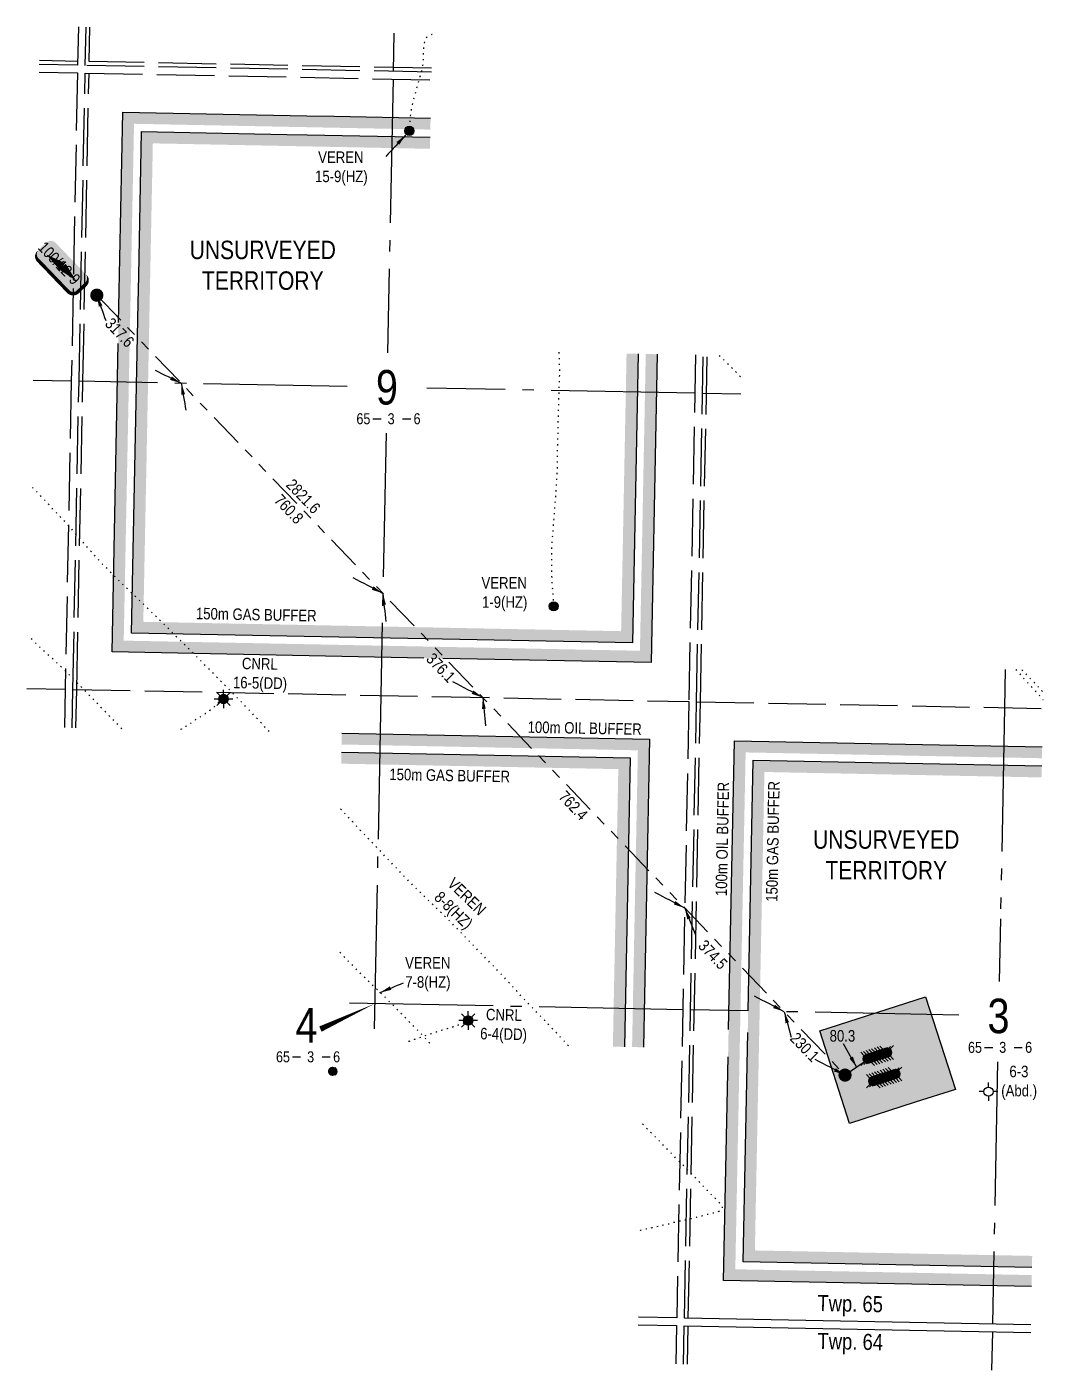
# Model space of a CAD drawing. Extents: x 408473 to 428843, y 6046006 to 6059852.
# Drawn here: x 419373 to 420258, y 6048400 to 6049569 of the extents above; entities that cross this region are included whole.
import ezdxf
from ezdxf.enums import TextEntityAlignment as Align

# ---------------------------------------------------------------- set-up
doc = ezdxf.new("R2010")
doc.units = 0
doc.header["$LTSCALE"] = 5
doc.header["$PDSIZE"] = 0.5
for name, pattern in [('foc-DOT', [1, 0.2, -0.8]), ('foc-DRILLPATH', [14.75, 6, -1.75, 1.75, -1.75, 1.75, -1.75]), ('foc-QUARTERLINE', [33, 25, -3, 2, -3]), ('foc-UNSURVEYED', [12.5, 10, -2.5])]:
    doc.linetypes.add(name, pattern=pattern)
for name, color, linetype in [('10', 1, 'Continuous'), ('9', 3, 'Continuous'), ('ABADATA-DRILL', 8, 'foc-DOT'), ('ABADATA-DRILL-T', 8, 'Continuous'), ('AS-TARGET-GAS', 182, 'Continuous'), ('AS-TARGET-GAS-H', 181, 'Continuous'), ('AS-TARGET-OIL', 146, 'Continuous'), ('AS-TARGET-OIL-H', 131, 'Continuous'), ('D-TXT', 6, 'Continuous'), ('L-BD', 7, 'Continuous'), ('L-MON', 1, 'Continuous'), ('L-SECLBL', 7, 'Continuous'), ('L-SECQ', 8, 'foc-QUARTERLINE'), ('L-SECU', 7, 'Continuous'), ('L-UNS-T', 3, 'Continuous'), ('L-USEC', 7, 'foc-UNSURVEYED'), ('P-BUFFER-PURPLE-T', 187, 'Continuous'), ('P-PDRILLPATH', 12, 'foc-DRILLPATH'), ('P-PROPOSED', 10, 'Continuous'), ('P-PROPOSED-H', 21, 'Continuous')]:
    doc.layers.add(name, color=color, linetype=linetype)
doc.styles.add('80', font='ARIALN.TTF', dxfattribs={"height": 10})
doc.styles.add('80CG', font='ARIALN.TTF', dxfattribs={"height": 10})
doc.styles.add('80L', font='ARIALN.TTF', dxfattribs={"height": 10})
doc.styles.add('SIMPLEX', font='ARIALN.TTF')
doc.dimstyles.new('Compass 5 000', dxfattribs={"dimscale": 5, "dimtxt": 9, "dimasz": 2, "dimexe": 0.2, "dimexo": 0.0625, "dimgap": 0.5, "dimtad": 0, "dimtih": 1, "dimtoh": 1, "dimzin": 0, "dimdsep": 46, "dimtxsty": '80CG', "dimcen": 0.1, "dimse1": 1, "dimse2": 1, "dimclrd": 256, "dimclrt": 256, "dimaunit": 1, "dimadec": 4, "dimazin": 0, "dimtfac": 0.06, "dimtofl": 0, "dimtmove": 0, "dimatfit": 1, "dimfxl": 0.2, "dimtolj": 1, "dimtzin": 0, "dimlwd": -1, "dimarcsym": 0})

# ---------------------------------------------------------------- blocks, each defined once
blk = doc.blocks.new('L-SECLBL')
at = {"layer": '9', "color": 7}
for p, q in [((-5.082139060913505, -27.83004804289613), (-12.28857354467345, -27.83004804289613)), ((20.70431141927111, -27.83004804289613), (13.49787693551116, -27.83004804289613))]:
    blk.add_line(p, q, dxfattribs=at)
at = {"layer": '10', "color": 2, "style": 'SIMPLEX'}
blk.add_attdef('SEC', text='', height=30, dxfattribs=at).set_placement((0, 0), align=Align.MIDDLE)
at = {"layer": '10', "color": 5, "style": '80L'}
blk.add_attdef('TWP', text='', height=9.5, dxfattribs=at).set_placement((-14.43410290347765, -27.36845155570791), align=Align.MIDDLE_RIGHT)
blk.add_attdef('RGE', text='', height=9.5, dxfattribs=at).set_placement((3.622123863462547, -27.36845155570791), align=Align.MIDDLE_CENTER)
blk.add_attdef('MER', text='', height=9.5, dxfattribs=at).set_placement((23.16775162027989, -27.36845155570791), align=Align.MIDDLE_LEFT)
blk = doc.blocks.new('GAS')
h = blk.add_hatch(color=255)
h.dxf.hatch_style = 1
edge = h.paths.add_edge_path()
edge.add_arc((0, 0), 0.9, 0, 360)
for p, q in [((-0.8077887898725749, 0), (-1.615577579628734, 0)), ((-0.5711929310346023, 0.5711929297831376), (-1.142385862069204, 1.142385861385264)), ((0, 0.8077887887338874), (0, 1.615577579286764)), ((0.5711929310309642, 0.5711929297831376), (1.142385862065566, 1.142385861385264)), ((1.615577579625096, 0), (0.8077887898689368, 0)), ((-0.5711929310346023, -0.5711929316021271), (-1.142385862069204, -1.142385863204253)), ((0, -0.8077887905528768), (0, -1.615577581105753)), ((1.142385862065566, -1.142385863204253), (0.5711929310309642, -0.5711929316021271))]:
    blk.add_line(p, q)
blk.add_circle((0, 0), 0.8000000000000003)
blk = doc.blocks.new('GABD')
for p, q in [((-0.8077887898243716, 0), (-1.615577579648743, 0)), ((0, 0.8077887898252811), (0, 1.615577579648743)), ((1.615577579648743, 0), (0.8077887898243716, 0)), ((0, -0.8077887898252811), (0, -1.615577579648743))]:
    blk.add_line(p, q)
blk.add_circle((0, 0), 0.8)
blk = doc.blocks.new('plbh')
at = {"layer": 'L-MON'}
h = blk.add_hatch(color=255, dxfattribs=at)
h.dxf.hatch_style = 1
edge = h.paths.add_edge_path()
edge.add_arc((0, 0), 1.16, 0, 360)
h = blk.add_hatch(color=256, dxfattribs=at)
h.dxf.hatch_style = 1
h.paths.add_polyline_path([(0.96, 0, 1), (-0.96, 0, 1)])
h.paths.add_polyline_path([(0.9100000000000001, 0, 1), (-0.9099999999999999, 0, 1)], flags=16)
h.paths.add_polyline_path([(0.4500000000000001, 0, -1), (-0.4500000000000001, 0, -1)], flags=0)
h = blk.add_hatch(color=256, dxfattribs=at)
h.dxf.hatch_style = 1
h.paths.add_polyline_path([(0.4500000000000001, 0, 1), (-0.4500000000000002, 0, 1)])
h.paths.add_polyline_path([(0.4000000000000002, 0, 1), (-0.4000000000000001, 0, 1)], flags=16)
at = {"layer": 'L-MON', "color": 240}
for radius in [0.96, 0.91, 0.4500000000000001, 0.4000000000000002]:
    blk.add_circle((0, 0), radius, dxfattribs=at)
blk = doc.blocks.new('*U124')
h = blk.add_hatch(color=255)
edge = h.paths.add_edge_path()
edge.add_line((-18.99999999999998, -11.5), (18.99999999999998, -11.5))
edge.add_arc((18.99999999999998, -5.499999999999993), 6.000000000000007, 269.9999999999999, 359.9999999999999)
edge.add_line((24.99999999999999, -5.5), (24.99999999999999, 4))
edge.add_arc((18.99999999999998, 3.999999999999993), 6.000000000000007, 6.361109362927026e-14, 90.00000000000007)
edge.add_line((18.99999999999998, 10), (-18.99999999999998, 10))
edge.add_arc((-18.99999999999998, 3.999999999999993), 6.000000000000007, 89.99999999999993, 179.9999999999999)
edge.add_line((-24.99999999999999, 4), (-24.99999999999999, -5.5))
edge.add_arc((-18.99999999999998, -5.499999999999993), 6.000000000000007, 180, 270.0000000000001)
at = {"color": 1, "flags": 128}
blk.add_lwpolyline([(-18.99999999999998, -11.5, 3, 3, 0), (18.99999999999998, -11.5, 3, 3, 0.4142135623730951), (24.99999999999999, -5.5, 3, 3, 0), (24.99999999999999, 4, 3, 0, 0.4142135623730951), (18.99999999999998, 10, 0, 0, 0), (-18.99999999999998, 10, 0, 0, 0.4142135623730951), (-24.99999999999999, 4, 0, 0, 0), (-24.99999999999999, -5.5, 0, 3, 0.4142135623730951)], format="xyseb", close=True, dxfattribs=at)
for points in [[(-17.62788083469428, -2.901605070936681, 0, 7.499999999999999, 0), (-3.4e-15, 0, 0, 0, 0)], [(17.05175689859247, -3.679956988138522e-10, 0, 7.499999999999999, 0), (-3.4e-15, -3.944304526105059e-31, 0, 0, 0)]]:
    blk.add_lwpolyline(points, format="xyseb", dxfattribs=at)
at = {"color": 1, "style": '80'}
blk.add_attdef('ENTER_TEXT_001', (-26.84515688949523, -4.918144611186903), '', height=10, dxfattribs=at)
blk = doc.blocks.new('WC')
at = {"layer": 'L-MON'}
h = blk.add_hatch(color=255, dxfattribs=at)
h.dxf.hatch_style = 1
edge = h.paths.add_edge_path()
edge.add_arc((1e-16, -3.47e-14), 0.9, 0, 360)
at = {"layer": 'L-MON', "color": 240, "flags": 128}
for points in [[(-0.6221317521915455, 0.5029434191984639), (-1.231742929986921, 1.120400313844549)], [(0.5200624085104745, 0.6078939802747209), (1.126191209577769, 1.206321004927269)], [(-1.178786742863962, -1.184577638598091), (-0.5588098224687501, -0.5724784557627332)], [(1.15915571353878, -1.184577638598091), (0.5567817565693919, -0.5744511080601575)]]:
    blk.add_lwpolyline(points, dxfattribs=at)
at = {"layer": 'L-MON', "color": 240}
for radius in [0.8, 0.3730220647719884]:
    blk.add_circle((1e-16, -3.47e-14), radius, dxfattribs=at)

msp = doc.modelspace()

# ---------------------------------------------------------------- hatches: boundary and pattern name
at = {"layer": 'ABADATA-DRILL-T'}
h = msp.add_hatch(color=256, dxfattribs=at)
h.dxf.hatch_style = 1
edge = h.paths.add_edge_path()
edge.add_arc((419706.2022528646, 6049478.256030671), 3.999999999999983, 0, 360)
h = msp.add_hatch(color=256, dxfattribs=at)
h.dxf.hatch_style = 1
edge = h.paths.add_edge_path()
edge.add_arc((419831.8299281721, 6049064.773145069), 3.999999999999983, 0, 360)
h = msp.add_hatch(color=256, dxfattribs=at)
h.dxf.hatch_style = 1
edge = h.paths.add_edge_path()
edge.add_arc((419639.3716954828, 6048660.312743551), 3.999999999999983, 0, 360)
at = {"layer": 'AS-TARGET-GAS-H'}
h = msp.add_hatch(color=256, dxfattribs=at)
h.dxf.hatch_style = 1
h.paths.add_polyline_path([(419905.2110218346, 6049284.326110238), (419895.2129437038, 6049284.522155383), (419890.4795588457, 6049043.12610934), (419474.7519967921, 6049051.277798248), (419483.0609931986, 6049467.413151606), (419724.1770805533, 6049462.685303233), (419724.3749189725, 6049472.683346199), (419617.2106209144, 6049474.784643372), (419599.7463532979, 6049475.127085927), (419473.2625451512, 6049477.607203589), (419470.7557862055, 6049352.062436354), (419470.280960803, 6049328.281990819), (419464.5542872666, 6049041.475835228), (419900.2815908907, 6049032.931986439)])
h = msp.add_hatch(color=256, dxfattribs=at)
h.dxf.hatch_style = 1
h.paths.add_polyline_path([(419883.2975124988, 6048681.754982881), (419893.2955906169, 6048681.558937118), (419898.2250224024, 6048932.953103816), (419647.112645363, 6048937.876961269), (419646.914806944, 6048927.878918299), (419888.0308981598, 6048923.15106985)])
h = msp.add_hatch(color=256, dxfattribs=at)
h.dxf.hatch_style = 1
h.paths.add_polyline_path([(420256.2121997683, 6048915.93159782), (420256.406453534, 6048925.929711074), (420005.3722642874, 6048930.852035396), (419996.6640064018, 6048494.720667052), (420247.9327688375, 6048489.79372697), (420248.1270226029, 6048499.791840225), (420006.8617159283, 6048504.52263006), (420015.1707123356, 6048920.65798343)])
at = {"layer": 'AS-TARGET-OIL-H'}
h = msp.add_hatch(color=256, dxfattribs=at)
h.dxf.hatch_style = 1
h.paths.add_polyline_path([(419921.907812312, 6049283.998714843), (419911.909734182, 6049284.194759986), (419906.8489523608, 6049026.101924088), (419457.7218218828, 6049034.908519998), (419466.6975849606, 6049484.437218409), (419724.5074707133, 6049479.382034976), (419724.7053091325, 6049489.380077947), (419640.8596131461, 6049491.024139701), (419616.9012963066, 6049491.493918763), (419456.8991369124, 6049494.631270387), (419453.5196662461, 6049325.378914122), (419453.2532586275, 6049312.036553266), (419447.5241123563, 6049025.106556978), (419916.6509844057, 6049015.907801186)])
h = msp.add_hatch(color=256, dxfattribs=at)
h.dxf.hatch_style = 1
h.paths.add_polyline_path([(419647.4430355237, 6048954.573693056), (419647.2451971045, 6048944.575650086), (419905.0550856447, 6048939.520466603), (419899.994302956, 6048681.427586463), (419909.9923810739, 6048681.231540701), (419915.249209886, 6048949.322500568)])
h = msp.add_hatch(color=256, dxfattribs=at)
h.dxf.hatch_style = 1
h.paths.add_polyline_path([(420256.5366035569, 6048932.62844696), (420256.7308573223, 6048942.626560215), (419989.0088560486, 6048947.876102221), (419979.6338314925, 6048478.351388796), (420247.6083650491, 6048473.096877844), (420247.8026188146, 6048483.094991099), (419989.8315410201, 6048488.153351828), (419998.8073040958, 6048937.682050238)])
at = {"layer": 'P-PROPOSED-H'}
h = msp.add_hatch(color=256, dxfattribs=at)
h.dxf.hatch_style = 1
h.paths.add_polyline_path([(420063.3317775683, 6048695.459720952), (420155.4300587309, 6048725.022570031), (420181.2683773033, 6048644.52746206), (420146.4118921934, 6048633.386672303), (420089.1561634492, 6048615.008018029)])

# ---------------------------------------------------------------- linework, layer by layer
at = {"layer": 'ABADATA-DRILL', "flags": 128}
for points in [[(419726.1458685848, 6049562.180777433), (419725.7141042544, 6049562.101340721), (419725.1072063038, 6049561.926568564), (419724.516000483, 6049561.701510626), (419723.9371285156, 6049561.426196176), (419723.360867184, 6049561.114136882), (419722.8008034872, 6049560.778457796), (419722.2100996938, 6049560.410030357), (419721.6249679729, 6049559.984764683), (419721.0805489345, 6049559.428727511), (419720.5929477938, 6049558.708171871), (419720.1590946394, 6049557.839891206), (419719.7690683038, 6049556.827383669), (419719.4168768192, 6049555.70408491), (419719.1093041105, 6049554.476613255), (419718.8698311984, 6049553.151034289), (419718.6721469667, 6049551.748014365), (419718.4905491603, 6049550.314661232), (419718.352407238, 6049548.887090088), (419718.2760035401, 6049547.378307241), (419718.2622155352, 6049545.831592907), (419718.2644935853, 6049544.254582855), (419718.2783152621, 6049542.58733617), (419718.2865816219, 6049540.806816956), (419718.2364873998, 6049538.940782415), (419718.0552969753, 6049537.020648765), (419717.7431410968, 6049535.053054636), (419717.3800868692, 6049533.039830294), (419716.9769104323, 6049531.020721079), (419716.4713452276, 6049529.050273178), (419715.8767810112, 6049527.131635263), (419715.2897878056, 6049525.259484513), (419714.7192102362, 6049523.373689895), (419714.2218099954, 6049521.649806612), (419713.7015363066, 6049519.779713304), (419713.1913349079, 6049517.91272301), (419712.6813963887, 6049516.059084235), (419712.1753201324, 6049514.232045257), (419711.668978723, 6049512.391655108), (419711.1933425111, 6049510.587314221), (419710.7186286891, 6049508.829666095), (419710.2715037432, 6049507.118146247), (419709.8418275022, 6049505.44627692), (419709.4227965669, 6049503.807551472), (419709.0248799224, 6049502.225062628), (419708.6539821553, 6049500.658772308), (419708.3171701743, 6049499.131766305), (419707.9981151631, 6049497.661063259), (419707.7232212657, 6049496.229556531), (419707.5057455193, 6049494.836909691), (419707.3051925755, 6049493.457284739), (419707.1218903724, 6049492.107259572), (419706.9424076757, 6049490.78053287), (419706.7836239077, 6049489.490090237), (419706.6686279626, 6049488.222118431), (419706.5070733655, 6049485.774829629), (419706.4338917435, 6049484.599378345), (419706.3783135526, 6049483.470252657), (419706.3365857872, 6049482.367529053), (419706.3019916918, 6049481.288001242), (419706.2713056445, 6049480.238411303), (419706.2022528647, 6049478.256030673)], [(419836.272382052, 6049285.677878587), (419836.3242843038, 6049284.333872426), (419836.5447962118, 6049278.095005827), (419836.7442287741, 6049271.969899393), (419836.7421073641, 6049265.768733718), (419836.5384068915, 6049259.4881701), (419836.3044676725, 6049253.364955546), (419836.0518751627, 6049247.142045861), (419835.880960079, 6049241.004197162), (419835.7099653546, 6049233.846172285), (419835.5865959385, 6049227.750759396), (419835.4609334888, 6049221.20197532), (419835.3245013053, 6049215.120139359), (419835.1273855004, 6049208.836145436), (419834.9805839804, 6049202.56781961), (419834.921502467, 6049196.351118729), (419834.81634052, 6049190.165340317), (419834.6791558225, 6049183.876790894), (419834.4515514066, 6049177.229989707), (419834.1127634817, 6049171.032115873), (419833.6804095323, 6049164.822764992), (419833.2055916434, 6049158.657584828), (419832.698192542, 6049152.193007248), (419832.2233684984, 6049146.027790557), (419831.741096678, 6049139.315994326), (419831.300963016, 6049133.050143862), (419831.0479139229, 6049129.851159763), (419830.7358699163, 6049126.703350032), (419830.389602293, 6049123.509577763), (419830.1589781081, 6049120.43347741), (419830.0384657242, 6049117.191888599), (419829.998795802, 6049114.162115345), (419830.0202449659, 6049110.851060171), (419829.9942504807, 6049107.837639166), (419829.927206217, 6049104.771711746), (419829.8664858135, 6049101.688964231), (419829.8375836135, 6049098.528938732), (419829.8832648078, 6049095.600775501), (419830.1020569776, 6049089.105205863), (419830.4463468433, 6049082.887244062), (419830.8811573759, 6049076.694139182), (419831.3845343573, 6049070.259638708), (419831.8299281721, 6049064.773145069)], [(419975.8901236068, 6049282.940214423), (419978.5290305252, 6049280.40941088), (419981.9640534413, 6049277.074479916), (419985.4236087317, 6049273.632373235), (419988.7444547975, 6049270.256323986), (419992.1891942371, 6049266.737872681), (419994.9613161507, 6049263.906172699)], [(419584.2059930103, 6048955.780349283), (419582.0970085838, 6048958.102373076), (419579.929684283, 6048960.465395429), (419577.7294785928, 6048962.852410815), (419575.5292136552, 6048965.236091668), (419573.3188991449, 6048967.616636362), (419571.091905292, 6048969.99751574), (419568.8745333488, 6048972.358209793), (419566.6368796353, 6048974.705953581), (419564.3685784088, 6048977.020955339), (419562.0934986013, 6048979.329417095), (419559.8388488781, 6048981.660850635), (419557.5844914883, 6048984.005564324), (419555.3368396355, 6048986.353524616), (419553.0754910077, 6048988.681725784), (419550.7969996895, 6048990.986934325), (419548.5049011399, 6048993.27906038), (419546.225695574, 6048995.547634085), (419543.9404181049, 6048997.846310227), (419541.6754588556, 6049000.161244778), (419539.4142196775, 6049002.496106756), (419537.1529219276, 6049004.827671467), (419534.8714297431, 6049007.149586779), (419532.5828279221, 6049009.448310226), (419530.2876035955, 6049011.750508204), (419527.9990391457, 6049014.052577448), (419525.7105696427, 6049016.357987639), (419523.4288263795, 6049018.666606878), (419521.1571906353, 6049020.981669917), (419518.8856283134, 6049023.300074282), (419516.6073323045, 6049025.615277112), (419514.2985871627, 6049027.907715427), (419511.9724565045, 6049030.163884139), (419509.6330050705, 6049032.420284639), (419507.2934278123, 6049034.6700132), (419504.9708980155, 6049036.939404081), (419502.6857268475, 6049039.244711556), (419499.8551645739, 6049042.127569959), (419495.8202222743, 6049046.157590047), (419493.51107791, 6049048.430072324), (419476.726433782, 6049064.753105584), (419474.9123071288, 6049066.492247738), (419472.5694110909, 6049068.742062458), (419470.236402137, 6049070.988344867), (419467.8933648139, 6049073.2314547), (419465.5471089614, 6049075.481310839), (419463.2994480485, 6049077.659231936), (419460.9995495138, 6049079.891512949), (419458.6633489699, 6049082.144519157), (419456.3337622053, 6049084.394021095), (419454.0111676818, 6049086.660083192), (419451.7055334401, 6049088.942506662), (419449.4032189844, 6049091.221491422), (419447.1181087861, 6049093.530152079), (419444.8534720977, 6049095.861782154), (419442.5784535496, 6049098.173588013), (419440.3067124328, 6049100.481992997), (419438.0590035932, 6049102.826578679), (419435.8552838676, 6049105.203681859), (419433.6788668426, 6049107.613561068), (419431.5355844293, 6049110.012802139), (419429.3828959775, 6049112.442212343), (419427.2570011173, 6049114.877806555), (419425.1446378565, 6049117.323077181), (419423.0293227683, 6049119.788444826), (419420.913926525, 6049122.250478129), (419418.7779146758, 6049124.679571713), (419416.6247143114, 6049127.082335557), (419414.468407452, 6049129.498521333), (419412.3121498912, 6049131.914672328), (419410.1288499414, 6049134.314707937), (419407.9515414337, 6049136.677933683), (419405.7511473591, 6049139.054943349), (419403.5338306483, 6049141.418937811), (419401.3097812246, 6049143.779768179), (419399.1060948917, 6049146.160193122), (419396.9159180096, 6049148.54702994), (419394.7257710134, 6049150.937171619), (419392.5423714638, 6049153.330521043), (419390.3219162288, 6049155.704579338), (419388.0741506643, 6049158.045869506), (419385.8163815525, 6049160.38736316), (419383.5585305239, 6049162.725485796), (419381.287182059, 6049165.053864345), (419379.0358653461, 6049167.385259482), (419376.9607825534, 6049169.578399088)], [(419455.9818466572, 6048958.294608634), (419451.559644203, 6048962.80423412), (419447.0693915496, 6048967.416678413), (419442.6322993863, 6048972.018096404), (419438.1649993842, 6048976.610113389), (419433.7146348526, 6048981.215089015), (419429.2615833585, 6048985.853523754), (419424.8042889819, 6048990.445271957), (419420.3065985533, 6048995.017879725), (419415.832186382, 6048999.586697949), (419411.2943036663, 6049004.150082056), (419406.7819048837, 6049008.652941283), (419402.209661784, 6049013.163688299), (419397.5010883943, 6049017.523683322), (419392.697633486, 6049021.805598065), (419387.9654211586, 6049026.149401019), (419383.3279936177, 6049030.568051885), (419378.7379810351, 6049035.022426694), (419374.3605075707, 6049039.350114516)], [(420233.8740181485, 6049009.720860897), (420237.0057869776, 6049006.273165697), (420240.1745268075, 6049002.793437475), (420243.4383333126, 6048999.231769433), (420246.5876182814, 6048995.779071899), (420249.834424574, 6048992.201090271), (420252.9863862061, 6048988.715001185), (420256.2297571192, 6048985.130459855), (420257.5287784701, 6048983.695035693)], [(420239.1469851513, 6049009.617466225), (420242.3988182755, 6049006.218126735), (420245.7926432956, 6049002.653939302), (420249.0491262396, 6048999.22584143), (420252.4390858619, 6048995.635106381), (420255.6985688542, 6048992.190232988), (420257.6535433463, 6048990.11660161)], [(419544.5413844762, 6048984.146066056), (419544.5413844762, 6048984.146066056), (419544.2363403898, 6048983.895386146), (419543.5217567035, 6048983.336147363), (419542.6834028508, 6048982.75603221), (419541.615302806, 6048982.023767243), (419540.2342905036, 6048980.9810241), (419538.3818079515, 6048979.364195255), (419537.6549765117, 6048978.691820131), (419537.021636788, 6048978.027641166), (419536.5288842389, 6048977.390608389), (419536.3742849674, 6048977.160312975), (419536.3638972898, 6048977.140521736), (419536.3601626022, 6048977.120598224), (419536.3531121855, 6048977.100740636), (419536.3462170519, 6048977.090860302), (419536.3152308278, 6048977.041463388), (419536.2638666702, 6048976.972473863), (419536.1822903382, 6048976.894104675), (419536.0773075992, 6048976.812824604), (419535.9489629817, 6048976.728706962), (419535.7934772528, 6048976.621754942), (419535.6003978183, 6048976.468913658), (419535.3767287786, 6048976.286628286), (419535.1059395213, 6048976.081979994), (419534.7983057888, 6048975.868046872), (419534.4571225003, 6048975.644800531), (419534.0787628659, 6048975.395580284), (419533.6496145321, 6048975.107411544), (419533.2064748277, 6048974.786129675), (419532.7962014412, 6048974.440894625), (419532.4156547413, 6048974.081712026), (419532.0217139489, 6048973.719456699), (419531.5873049389, 6048973.334669251), (419531.1531170927, 6048972.959932058), (419530.6622585389, 6048972.586247679), (419530.1182229987, 6048972.220336285), (419529.520324419, 6048971.828783035), (419528.9222271367, 6048971.427253633), (419528.2802584775, 6048970.99995796), (419527.6182417446, 6048970.569684997), (419526.8755297241, 6048970.104323654), (419526.1094577744, 6048969.639501446), (419525.2964832941, 6048969.162218755), (419524.4868455757, 6048968.684870121), (419523.63346816, 6048968.188394106), (419522.7127897647, 6048967.659939941), (419521.7917123687, 6048967.111459388), (419520.8868351719, 6048966.539320222), (419519.9777583283, 6048965.92393044), (419519.0644153607, 6048965.261952225), (419518.1371022377, 6048964.566898104), (419517.1695638365, 6048963.862664428), (419516.1586594528, 6048963.155954941), (419515.1042795507, 6048962.443432763), (419513.9793261583, 6048961.702300207), (419512.8444477089, 6048960.96470508), (419511.6597276138, 6048960.234780769), (419510.4417869885, 6048959.512159574), (419509.1434149255, 6048958.767802912), (419507.8821307431, 6048958.046083304), (419506.6243115032, 6048957.301595271)], [(419844.6466733419, 6048682.51286187), (419844.0200936433, 6048683.183804479), (419841.8064452064, 6048685.564403044), (419839.6355206792, 6048687.914186601), (419837.4284539786, 6048690.291360524), (419835.2111387221, 6048692.655345962), (419832.9836212362, 6048695.009592514), (419830.7494342859, 6048697.363936733), (419828.5151229667, 6048699.711608696), (419826.2808843562, 6048702.062621863), (419824.0433806164, 6048704.417041962), (419821.7991202348, 6048706.768222393), (419819.5580305862, 6048709.109400798), (419817.3135213865, 6048711.447236757), (419815.0454144242, 6048713.772258693), (419812.7669496739, 6048716.077453486), (419810.4987694981, 6048718.399145001), (419808.274075708, 6048720.726624751), (419806.0466204932, 6048723.084177386), (419803.8426246776, 6048725.44791253), (419801.6522943091, 6048727.828077497), (419799.4622990045, 6048730.224897777), (419797.279009013, 6048732.62492845), (419795.1023566427, 6048735.021455482), (419792.9322136581, 6048737.41125355), (419790.7521943845, 6048739.807853648), (419788.5620810028, 6048742.198014926), (419786.3414964168, 6048744.565443477), (419784.1165733078, 6048746.88291129), (419781.872068426, 6048749.220803384), (419779.6410967279, 6048751.568412486), (419777.4034565313, 6048753.916156593), (419775.148740454, 6048756.244243315), (419772.8872673255, 6048758.565788631), (419770.6257574065, 6048760.88730118), (419768.3710623516, 6048763.215398272), (419766.1131459977, 6048765.550203644), (419763.8518546529, 6048767.881740065), (419761.58389492, 6048770.213411653), (419759.326044012, 6048772.551565679), (419757.0683526772, 6048774.896361298), (419754.8205067045, 6048777.234287987), (419752.5724924022, 6048779.56224129), (419750.3075774927, 6048781.880514333), (419748.0225548049, 6048784.192509623), (419745.7305566435, 6048786.487987749), (419743.4419252642, 6048788.786705139), (419741.1567267291, 6048791.088734674), (419738.4136367186, 6048793.843133364), (419736.1249403381, 6048796.138524706), (419733.8429269976, 6048798.433824868), (419731.5472620007, 6048800.712702668), (419729.2244636512, 6048802.968783269), (419726.8746186846, 6048805.205367122), (419724.5245613784, 6048807.431941661), (419722.174577706, 6048809.66189485), (419719.8280038404, 6048811.895086576), (419717.4917572848, 6048814.144736661), (419715.1826157101, 6048816.417228887), (419712.8870723987, 6048818.702738457), (419710.5949188493, 6048820.991560979), (419708.2993902615, 6048823.277114776), (419706.0139036217, 6048825.565775819), (419703.7320247366, 6048827.867688646), (419701.4671936192, 6048830.189302901), (419699.2362738803, 6048832.540265392), (419697.0021763727, 6048834.897935393), (419694.7610599608, 6048837.239089166), (419692.516612264, 6048839.580275255), (419690.2916494927, 6048841.894477807), (419688.053824848, 6048844.232200861), (419685.8195657583, 6048846.583213453), (419683.5920540644, 6048848.937398133), (419681.3679328813, 6048851.29493258), (419679.1438832768, 6048853.655734039), (419676.9163710802, 6048856.009929245), (419674.6819273951, 6048858.350945688), (419672.4407496168, 6048860.68875979), (419670.1963073847, 6048863.029981174), (419669.1053342642, 6048864.178307494), (419667.9754766902, 6048865.384058227), (419665.7616152565, 6048867.754696489), (419663.537615478, 6048870.118823545), (419661.3170923736, 6048872.489563536), (419659.1100368772, 6048874.866718654), (419656.9131107442, 6048877.250317828), (419654.7059816518, 6048879.624142152), (419652.4858394494, 6048882.014886193), (419650.2989920761, 6048884.401672313), (419648.1053876632, 6048886.785182312), (419646.1431732701, 6048888.883324541)], [(419723.9472922121, 6048684.879576951), (419721.0881013875, 6048687.978342345), (419716.6751712991, 6048692.622612521), (419712.2346652381, 6048697.220767767), (419707.7005915825, 6048701.807429568), (419705.4151287772, 6048704.096084285), (419703.1464510979, 6048706.391089179), (419698.6290805074, 6048710.980788935), (419694.1448081405, 6048715.556455056), (419689.6509011779, 6048720.152286459), (419685.1125295096, 6048724.688981396), (419680.509294405, 6048729.150322328), (419675.9191298803, 6048733.598025934), (419671.3370105673, 6048738.115632701), (419666.751690179, 6048742.63992165), (419662.1492468665, 6048747.141227501), (419657.6292882967, 6048751.5975808), (419653.1146747845, 6048756.157170242), (419648.6279796856, 6048760.779553402), (419644.1868764951, 6048765.347695854), (419643.7083822733, 6048765.837734595)], [(419757.4301506497, 6048704.525873668), (419757.4232989039, 6048704.515991478), (419756.9457655821, 6048704.13866839), (419756.5029926682, 6048703.834009048), (419756.2022329976, 6048703.629912267), (419755.9075069063, 6048703.562378008), (419755.7289740533, 6048703.469251519), (419755.6616350368, 6048703.097154717), (419755.6430887934, 6048702.834137902), (419755.6351354416, 6048702.937659296), (419755.6587574554, 6048703.120548269), (419755.6730737828, 6048703.170278463), (419755.6766535435, 6048703.18356433), (419755.6767845299, 6048703.190202894), (419755.6702620619, 6048703.197009839), (419755.6568662953, 6048703.193935026), (419755.6467868558, 6048703.19079478), (419755.589690619, 6048703.168584578), (419755.5119967535, 6048703.11676577), (419755.413486868, 6048703.025362395), (419755.2845405405, 6048702.911222804), (419755.1121564151, 6048702.791262061), (419754.8999585744, 6048702.682104299), (419754.6479678156, 6048702.583712022), (419754.3494432823, 6048702.492916235), (419754.0142225036, 6048702.399505476), (419753.6453818717, 6048702.293438789), (419753.2593680285, 6048702.160998064), (419752.8629468019, 6048702.008802259), (419752.4591482381, 6048701.820095953), (419752.0584017041, 6048701.617935927), (419751.6242100176, 6048701.40979485), (419751.1434401079, 6048701.205912194), (419750.5894105707, 6048701.006814543), (419749.9552473034, 6048700.80258316), (419749.2507025657, 6048700.579780482), (419748.4923990286, 6048700.334702318), (419747.6703666365, 6048700.070847544), (419746.7878787767, 6048699.784886733), (419745.8582202374, 6048699.473181553), (419744.8713107184, 6048699.132554828), (419743.7671117026, 6048698.760926833), (419742.6731462208, 6048698.402454125), (419741.48582544, 6048698.042448827), (419740.2586251805, 6048697.689947062), (419738.9948590167, 6048697.341470182), (419737.7039945932, 6048696.97353168), (419736.4026976507, 6048696.582426354), (419735.0776839864, 6048696.171829848), (419733.7255274756, 6048695.738433644), (419732.3362567359, 6048695.282397613), (419730.8798752886, 6048694.804388398), (419729.4504373308, 6048694.339167878), (419728.0042424001, 6048693.87090339), (419726.5780537687, 6048693.402319334), (419725.1586051824, 6048692.936905499), (419723.7090911381, 6048692.468710593), (419722.239176257, 6048691.980959464), (419720.7722686063, 6048691.476454696), (419719.3018465109, 6048690.962040468), (419717.8278876673, 6048690.43768013), (419716.3706400999, 6048689.916330164), (419714.9270505331, 6048689.411370255), (419713.4601593257, 6048688.906872108), (419711.9663876288, 6048688.392889116), (419710.4660265854, 6048687.882376902), (419708.9756129551, 6048687.368367547), (419707.5287671965, 6048686.866780927), (419706.1019930042, 6048686.368175202), (419704.645066338, 6048685.863488488), (419703.168307081, 6048685.365836304), (419702.9453598048, 6048685.291390083)], [(419907.0298827261, 6048521.979723055), (419907.3569959737, 6048522.058465311), (419908.1984252894, 6048522.291975838), (419909.1305348024, 6048522.560400249), (419910.1394464315, 6048522.833959066), (419911.1616676188, 6048523.107257351), (419912.1804407008, 6048523.373945749), (419913.2420890396, 6048523.616493885), (419914.3499279234, 6048523.83476259), (419915.4374972401, 6048524.040110478), (419916.418545472, 6048524.254227448), (419917.4066181749, 6048524.484865678), (419918.4680676073, 6048524.717366898), (419919.5928149465, 6048524.948664092), (419920.6709125771, 6048525.180877311), (419921.682307893, 6048525.411023635), (419922.5898455675, 6048525.616569344), (419923.5076589052, 6048525.835233358), (419924.4925660146, 6048526.075955581), (419925.4744172466, 6048526.330057719), (419926.4063453329, 6048526.588441727), (419927.3246804937, 6048526.833773571), (419928.2358165727, 6048527.052608479), (419929.1764952478, 6048527.247490733), (419930.1359839073, 6048527.382011967), (419931.0716247889, 6048527.490325716), (419931.9623800035, 6048527.689490779), (419932.841177398, 6048527.958975079), (419933.7201701058, 6048528.238436281), (419934.5958242337, 6048528.51796345), (419935.4411704859, 6048528.781352768), (419936.2793839884, 6048529.021619941), (419937.1675184905, 6048529.257532519), (419938.1694825734, 6048529.517926619), (419939.1977380098, 6048529.757771232), (419940.2856465045, 6048529.979751439), (419941.350012943, 6048530.192213732), (419942.3510170652, 6048530.402616932), (419943.4050625351, 6048530.598587438), (419944.622750739, 6048530.808083445), (419945.8741474407, 6048531.036880121), (419947.0723697783, 6048531.273361222), (419948.2072082453, 6048531.507783606), (419949.3521919631, 6048531.751988214), (419950.423776334, 6048531.990991114), (419951.4485588598, 6048532.224233786), (419952.460401416, 6048532.477728289), (419953.4427658934, 6048532.758514017), (419954.3913544234, 6048533.016588496), (419955.3231637174, 6048533.268314145), (419956.2016263438, 6048533.521122801), (419957.0534913026, 6048533.777792242), (419957.9254938756, 6048534.040708689), (419958.8940231995, 6048534.295056115), (419959.8121517163, 6048534.530394089), (419960.6868167961, 6048534.759905947), (419961.6416875386, 6048534.997864261), (419962.6837888853, 6048535.264129106), (419963.6725636608, 6048535.531402242), (419964.6545969578, 6048535.795506071), (419965.6697729118, 6048536.048943967), (419966.7182007538, 6048536.298392073), (419967.7200661702, 6048536.552092056), (419968.7086437216, 6048536.809392069), (419969.7369534696, 6048537.052558076), (419970.8385752498, 6048537.294326005), (419971.9102596585, 6048537.539945948), (419972.931848792, 6048537.779943709), (419973.8733834352, 6048538.018133702), (419974.7584510057, 6048538.267484494), (419974.8758124099, 6048538.301842184), (419975.5908451003, 6048538.551184156), (419976.3952828212, 6048538.938795649), (419977.0986263005, 6048539.441731299), (419977.6974288203, 6048540.053417358), (419978.1738250573, 6048540.714210857), (419978.5064133418, 6048541.351107473), (419978.6910312135, 6048541.924267757), (419978.7072567156, 6048542.410717768), (419978.5556767685, 6048542.840423779), (419978.5169885587, 6048542.907889276), (419978.3105832222, 6048543.262017761), (419978.0250384296, 6048543.661030111), (419977.9761611058, 6048543.718677813), (419977.6631487956, 6048544.078195889), (419977.2296014222, 6048544.580131325), (419976.7282798365, 6048545.196812412), (419976.1942273332, 6048545.844075294), (419975.6078945883, 6048546.545713694), (419974.9194471654, 6048547.30938181), (419974.0931003549, 6048548.182453901), (419973.2112880585, 6048549.116642475), (419972.2474564969, 6048550.119108805), (419971.6812972164, 6048550.66033625), (419971.0487645161, 6048551.216183228), (419970.3176956999, 6048551.847346626), (419969.4888733533, 6048552.593769264), (419968.6086639405, 6048553.441223779), (419967.8928431136, 6048554.168775493), (419967.670803691, 6048554.406491406), (419966.6840904555, 6048555.43274638), (419965.5754744985, 6048556.531437135), (419964.3984756946, 6048557.714760616), (419963.1738211678, 6048559.015739116), (419961.8813731192, 6048560.431391093), (419960.4837157514, 6048561.92249182), (419958.9937437042, 6048563.465378078), (419957.4352831672, 6048565.086296152), (419955.8081606451, 6048566.775269445), (419954.089552904, 6048568.559384141), (419952.3251718932, 6048570.391034246), (419950.5184228847, 6048572.270264493), (419948.943310782, 6048573.891481175), (419948.658984835, 6048574.183809603), (419946.7960178363, 6048576.087446096), (419945.0994266213, 6048577.804432111), (419944.9163418206, 6048577.988036382), (419942.9870350718, 6048579.909673926), (419941.0193296273, 6048581.9120572), (419939.8627261934, 6048583.114998721), (419936.3441612492, 6048586.784814801), (419935.0179239946, 6048588.177817235), (419933.0020630604, 6048590.274502695), (419930.946410835, 6048592.381951688), (419928.8546769043, 6048594.520126291), (419926.70019989, 6048596.689549652), (419924.5028770271, 6048598.883116393), (419922.2730079331, 6048601.117357303), (419920.0400693642, 6048603.365018395), (419918.3237286634, 6048605.095706157), (419917.7679074531, 6048605.65341068), (419915.4860218114, 6048607.955353873), (419913.2010664067, 6048610.270680328), (419910.9023950307, 6048612.566282082), (419908.8460592775, 6048614.602201808)]]:
    msp.add_lwpolyline(points, dxfattribs=at)
at = {"layer": 'ABADATA-DRILL-T', "flags": 128}
msp.add_lwpolyline([(419641.5539434868, 6048656.96113863, 0.5294477870853341), (419641.6848232239, 6048663.57533036)], format="xyb", dxfattribs=at)
at = {"layer": 'ABADATA-DRILL-T'}
for centre in [(419706.2022528646, 6049478.256030671), (419831.8299281721, 6049064.773145069)]:
    msp.add_circle(centre, 3.999999999999983, dxfattribs=at)
msp.add_point((419706.2218445297, 6049478.302388187), dxfattribs=at)
at = {"layer": 'AS-TARGET-GAS', "flags": 128}
for points in [[(419905.2110218346, 6049284.326110239), (419900.2815908907, 6049032.93198644), (419464.5542872666, 6049041.475835229), (419470.280960803, 6049328.28199082), (419470.7557862055, 6049352.062436355), (419473.2625451512, 6049477.607203589), (419599.7463532979, 6049475.127085928), (419617.2106209144, 6049474.784643372), (419617.2106209146, 6049474.784643372), (419724.3749189725, 6049472.6833462)], [(419647.1126453634, 6048937.876961299), (419898.2250224024, 6048932.953103848), (419893.2955906165, 6048681.558937127)], [(420001.021841347, 6048712.97195715), (420005.3722642874, 6048930.852035442), (420256.4064535345, 6048925.929711111)], [(420247.9327688375, 6048489.793727012), (419996.6640064018, 6048494.720667084), (420000.6447607971, 6048694.086818611)]]:
    msp.add_lwpolyline(points, dxfattribs=at)
at = {"layer": 'AS-TARGET-OIL', "flags": 128}
for points in [[(419453.2429258769, 6049311.51906323), (419453.2532586275, 6049312.036553277), (419453.5196662461, 6049325.37891413), (419456.8991369124, 6049494.631270398), (419616.9012963066, 6049491.49391877), (419640.8596131461, 6049491.024139709), (419640.8596131491, 6049491.024139709), (419724.7053091325, 6049489.380077955)], [(419718.7057749258, 6049019.789159843), (419447.5241123563, 6049025.106556986), (419452.8777072967, 6049293.228001904)], [(419921.907812312, 6049283.99871485), (419916.6509844057, 6049015.907801193), (419735.4431918149, 6049019.460968431)], [(419647.4430355237, 6048954.573693056), (419915.249209886, 6048949.322500569), (419909.9923810739, 6048681.231540702)], [(419983.9941391716, 6048696.726519607), (419989.0088560486, 6048947.876102252), (420256.7308573227, 6048942.626560248)], [(420247.6083650491, 6048473.096877876), (419979.6338314925, 6048478.351388839), (419983.5193137702, 6048672.94607407)]]:
    msp.add_lwpolyline(points, dxfattribs=at)
at = {"layer": 'L-SECLBL', "flags": 128}
msp.add_lwpolyline([(419676.1245164838, 6048719.157023467, 0, 4.999999999999984, 0), (419628.8671266374, 6048697.071932797, 0, 0, 0)], format="xyseb", dxfattribs=at)
at = {"layer": 'L-SECQ', "flags": 128}
for points in [[(419692.8292698821, 6049563.355248063), (419692.1698088764, 6049530.028457959)], [(419692.0372031543, 6049523.327041145), (419687.3265061069, 6049285.265335654)], [(419412.1192728428, 6049260.65507171), (419378.792363256, 6049261.308548613)], [(419652.1964807253, 6049255.94756984), (419418.8207134276, 6049260.523667336)], [(419954.6452351003, 6049250.01706984), (419721.4654752456, 6049254.589323968)], [(419994.6735828734, 6049249.232175633), (419961.3466756864, 6049249.885665461)], [(419685.9416427259, 6049215.279315526), (419681.4287453738, 6048987.21369603)], [(420224.6983266179, 6049009.900781921), (420224.0508144503, 6048976.573757521)], [(419681.4287453738, 6048987.21369603), (419675.4650554781, 6048685.830233365)], [(420224.0508144503, 6048976.573757521), (420220.6532763892, 6048801.704713289)], [(420220.4841028964, 6048792.997465137), (420219.4254703977, 6048738.510348263)], [(419944.1328848222, 6048713.901822974), (419642.797608676, 6048719.810508966)], [(420000.8311849467, 6048712.790059642), (419950.8343254089, 6048713.770418595)], [(420184.3062005994, 6048709.192406178), (420024.7894961826, 6048712.320275231)], [(420218.0656992951, 6048668.523826075), (420213.6345723511, 6048440.456643364)], [(420213.5043693248, 6048433.755179437), (420212.8568567731, 6048400.428135249)]]:
    msp.add_lwpolyline(points, dxfattribs=at)
at = {"layer": 'L-SECU', "flags": 128}
for points in [[(419905.4183980544, 6048439.796245541), (419938.7453053048, 6048439.142758954)], [(419938.8767096848, 6048445.84419954), (419905.5498024321, 6048446.4976861)], [(419945.4467458922, 6048439.011354576), (420246.8312968999, 6048433.101692452)], [(420246.9614999256, 6048439.803156352), (419945.5781502691, 6048445.712795162)]]:
    msp.add_lwpolyline(points, dxfattribs=at)
at = {"layer": 'L-USEC'}
for p, q in [((419427.7215313177, 6049538.56299355), (419428.3200959368, 6049568.540609022)), ((419725.5623628295, 6049532.722856823), (419427.7215313177, 6049538.56299355))]:
    msp.add_line(p, q, dxfattribs=at)
at = {"layer": 'L-USEC', "flags": 128}
for points in [[(419418.270797975, 6049568.738859392), (419417.6053625497, 6049535.412186437)], [(419424.3068031351, 6049535.28078206), (419424.9722385775, 6049568.607455865)], [(419417.671007759, 6049538.760067574), (419384.3440981063, 6049539.41354118)], [(419384.1446458328, 6049529.364267082), (419417.4715554833, 6049528.710793395)], [(419417.6053625497, 6049535.412186437), (419384.278452897, 6049536.065660044)], [(419417.4715554833, 6049528.710793395), (419412.1192728429, 6049260.65507171)], [(419418.8207134276, 6049260.523667336), (419424.17299607, 6049528.579389016)], [(419422.1685947617, 6049260.458021141), (419427.5208534292, 6049528.512542172)], [(419424.17299607, 6049528.579389016), (419725.3641110254, 6049522.673558862)], [(419725.4967167481, 6049529.374975704), (419424.3068031351, 6049535.28078206)], [(419955.2987216745, 6049283.343976455), (419949.3890599619, 6048981.959446407)], [(419956.090500547, 6048981.828042029), (419962.0001622735, 6049283.212572712)], [(419959.438381658, 6048981.762395511), (419965.3480433844, 6049283.146926194)], [(419412.1192728429, 6049260.65507171), (419406.7669902006, 6048992.599350024)], [(419413.4684307879, 6048992.467945646), (419418.8207134276, 6049260.523667336)], [(419416.8162881472, 6048992.401098803), (419422.1685947617, 6049260.458021141)], [(419373.4400806783, 6048993.252830144), (419406.7669902006, 6048992.599350024)], [(419406.7669902006, 6048992.599350024), (419406.1015547754, 6048959.27267707)], [(419412.8029953709, 6048959.141273119), (419413.4684307879, 6048992.467945646)], [(419413.4684307879, 6048992.467945646), (419949.3890599619, 6048981.959446407)], [(419416.1508527301, 6048959.074426275), (419416.8162881472, 6048992.401098803)], [(419949.3890599619, 6048981.959446407), (419938.8767096848, 6048445.84419954)], [(419945.5781502691, 6048445.712795162), (419956.090500547, 6048981.828042029)], [(419948.9260313801, 6048445.647148645), (419959.438381658, 6048981.762395511)], [(419956.090500547, 6048981.828042029), (420257.3777221942, 6048975.920268754)], [(419938.7453053048, 6048439.142758954), (419938.0918183302, 6048405.815831915)], [(419944.7932589165, 6048405.684427536), (419945.4467458922, 6048439.011354576)], [(419948.1411400274, 6048405.618781019), (419948.7946270031, 6048438.945708059)]]:
    msp.add_lwpolyline(points, dxfattribs=at)
at = {"layer": 'P-PDRILLPATH'}
for p in [(419434.3149820426, 6049335.333526962), (420107.4420859448, 6048672.071208266)]:
    msp.add_line(p, (420085.2926985078, 6048657.050622663), dxfattribs=at)
at = {"layer": 'P-PROPOSED', "flags": 128}
msp.add_lwpolyline([(420063.3317775681, 6048695.459720953), (420155.4300587309, 6048725.022570034), (420181.2683773033, 6048644.527462062), (420146.4035841815, 6048633.392879611), (420089.1535810102, 6048615.0160632)], close=True, dxfattribs=at)

# ---------------------------------------------------------------- block references
at = {"xscale": 0.9995595999999999, "yscale": 0.9995595999999999, "zscale": 0.9995595999999999, "rotation": 313.8233333333334}
msp.add_blockref('*U124', (419404.528635151, 6049360.163156522), dxfattribs=at).add_auto_attribs({'ENTER_TEXT_001': '100/12-9'})
at = {"layer": 'ABADATA-DRILL-T'}
for name, p, xscale, yscale, zscale in [('GAS', (419544.5413844762, 6048984.146066056), 4.999999999999984, 4.999999999999984, 4.999999999999984), ('GAS', (419757.4232989039, 6048704.515991478), 4.999999999999984, 4.999999999999984, 4.999999999999984), ('GABD', (420210.1346386345, 6048642.640092296), 4.997797999999995, 4.997797999999995, 4.997797999999995)]:
    msp.add_blockref(name, p, dxfattribs=dict(at, xscale=xscale, yscale=yscale, zscale=zscale))
at = {"layer": 'L-MON'}
for name, p, xscale, yscale, zscale in [('plbh', (419434.3149820426, 6049335.333526962), 4.997797999999992, 4.997797999999992, 4.997797999999992), ('WC', (420105.0627605769, 6048671.307462884), 4.997797999999996, 4.997797999999996, 4.997797999999996), ('WC', (420107.4420859448, 6048672.071208265), 4.997797999999996, 4.997797999999996, 4.997797999999996), ('WC', (420109.8214113123, 6048672.834953645), 4.997797999999996, 4.997797999999996, 4.997797999999996), ('WC', (420112.2007366801, 6048673.598699026), 4.997797999999996, 4.997797999999996, 4.997797999999996), ('WC', (420114.5800620479, 6048674.362444405), 4.997797999999996, 4.997797999999996, 4.997797999999996), ('WC', (420116.9593874158, 6048675.126189785), 4.997797999999996, 4.997797999999996, 4.997797999999996), ('WC', (420119.3387127833, 6048675.889935166), 4.997797999999996, 4.997797999999996, 4.997797999999996), ('WC', (420121.7180381515, 6048676.653680546), 4.997797999999996, 4.997797999999996, 4.997797999999996), ('plbh', (420085.2926985078, 6048657.050622663), 4.997797999999992, 4.997797999999992, 4.997797999999992), ('WC', (420117.1210370375, 6048654.182223393), 4.997797999999996, 4.997797999999996, 4.997797999999996), ('WC', (420119.5003624051, 6048654.945968774), 4.997797999999996, 4.997797999999996, 4.997797999999996), ('WC', (420121.8796877727, 6048655.709714154), 4.997797999999996, 4.997797999999996, 4.997797999999996), ('WC', (420124.2590131405, 6048656.473459534), 4.997797999999996, 4.997797999999996, 4.997797999999996), ('WC', (420126.6383385086, 6048657.237204914), 4.997797999999996, 4.997797999999996, 4.997797999999996), ('WC', (420129.0176638762, 6048658.000950295), 4.997797999999996, 4.997797999999996, 4.997797999999996), ('WC', (420109.9830609342, 6048651.890987253), 4.997797999999996, 4.997797999999996, 4.997797999999996), ('WC', (420112.3623863022, 6048652.654732632), 4.997797999999996, 4.997797999999996, 4.997797999999996), ('WC', (420114.7417116695, 6048653.418478013), 4.997797999999996, 4.997797999999996, 4.997797999999996)]:
    msp.add_blockref(name, p, dxfattribs=dict(at, xscale=xscale, yscale=yscale, zscale=zscale))
at = {"layer": 'L-SECLBL'}
for p, values in [((419686.7329742641, 6049255.270368588), {'SEC': '9', 'TWP': '65', 'RGE': '3', 'MER': '6'}), ((420218.8426934005, 6048708.515200443), {'SEC': '3', 'TWP': '65', 'RGE': '3', 'MER': '6'}), ((419616.7472110773, 6048700.328974425), {'SEC': '4', 'TWP': '65', 'RGE': '3', 'MER': '6'})]:
    msp.add_blockref('L-SECLBL', p, dxfattribs=at).add_auto_attribs(values)

# ---------------------------------------------------------------- texts
at = {"layer": 'ABADATA-DRILL-T', "attachment_point": 1, "style": '80L'}
for s, width, insert, char_height in [('\\pi18.345;VEREN\\P\\pi15.62;15-9(HZ)', 75.13510874308317, (419608.5564622045, 6049460.38111566), 9.999999999999968), ('\\pi18.345;VEREN\\P\\pi18.806;1-9(HZ)', 75.13510874308317, (419750.6558783395, 6049090.137843537), 9.999999999999968), ('\\pi18.345;VEREN\\P\\pi18.454;7-8(HZ)', 75.13510874308317, (419684.1760712732, 6048759.693861624), 9.999999999999968), ('\\pi7.4955;6-3\\P\\pi0.3943;(Abd.)', 30.58447827650746, (420220.8033758826, 6048665.179897559), 9.995595999999985)]:
    msp.add_mtext_dynamic_manual_height_columns(s, width=width, gutter_width=49.97797999999998, heights=[0], dxfattribs=dict(at, insert=insert, char_height=char_height))
at = {"layer": 'ABADATA-DRILL-T', "char_height": 9.999999999999968, "attachment_point": 1, "style": '80L'}
for s, insert, rotation in [('\\pi22.469;CNRL\\P\\pi14.986;16-5(DD)', (419538.1940437285, 6049020.561280715), 358.87666666665496), ('\\pi18.345;VEREN\\P\\pi18.42;8-8(HZ)', (419732.4625943772, 6048842.563451511), 315.8347839905565), ('\\pi22.469;CNRL\\P\\pi17.762;6-4(DD)', (419750.5142940602, 6048715.189699713), 358.87666666665496)]:
    msp.add_mtext_dynamic_manual_height_columns(s, width=75.13510874308317, gutter_width=49.97797999999998, heights=[0], dxfattribs=dict(at, insert=insert, rotation=rotation))
at = {"layer": 'AS-TARGET-GAS', "char_height": 9.999999999999968, "attachment_point": 1, "style": '80L'}
for insert, rotation in [((419520.6390905, 6049063.605245973), 358.87667412927914), ((419688.9156686821, 6048923.707250278), 358.8766778194498), ((420016.4522410215, 6048807.877282518), 88.89720916666721)]:
    msp.add_mtext_dynamic_manual_height_columns('150m GAS BUFFER', width=107.7902096226362, gutter_width=47.47908099999998, heights=[0], dxfattribs=dict(at, insert=insert, rotation=rotation))
at = {"layer": 'AS-TARGET-OIL', "attachment_point": 1, "style": '80L'}
for insert, char_height, rotation in [((419806.1827818057, 6048964.85959524), 9.999999999999966, 358.8766778194498), ((419972.4707452114, 6048809.777294417), 9.999999999999968, 88.87667781858853)]:
    msp.add_mtext_dynamic_manual_height_columns('\\pi3.0598;100m OIL BUFFER', width=104.0459333572949, gutter_width=47.47908099999998, heights=[0], dxfattribs=dict(at, insert=insert, char_height=char_height, rotation=rotation))
at = {"layer": 'D-TXT', "color": 3, "char_height": 13.99999999999996, "attachment_point": 1, "rotation": 358.8766666666547, "style": '80L'}
for s, insert in [('Twp. 65', (420061.4106163246, 6048465.814361269)), ('Twp. 64', (420061.4740391236, 6048432.841357857))]:
    msp.add_mtext_dynamic_manual_height_columns(s, width=101.3507411918259, gutter_width=47.47908099999998, heights=[0], dxfattribs=dict(at, insert=insert))
at = {"layer": 'L-BD', "color": 5, "style": '80L'}
msp.add_text('2821.6', height=9.995595999999985, rotation=313.8231999704716, dxfattribs=at).set_placement((419614.0261781439, 6049160.504522354), align=Align.MIDDLE)
msp.add_text('80.3', height=9.995595999999985, dxfattribs=at).set_placement((420083.0357334637, 6048691.187904492), align=Align.MIDDLE)
at = {"layer": 'L-UNS-T', "color": 3, "char_height": 15.99999999999994, "attachment_point": 5, "style": '80L'}
for insert in [(419578.6911200082, 6049361.291174646), (420121.1264543132, 6048848.456851105)]:
    msp.add_mtext_dynamic_manual_height_columns('UNSURVEYED TERRITORY', width=126.3580790890695, gutter_width=47.47908099999998, heights=[0], dxfattribs=dict(at, insert=insert))
at = {"layer": 'P-BUFFER-PURPLE-T', "style": '80L'}
for s, p in [('317.6', (419454.2156168551, 6049302.889962856)), ('760.8', (419601.4574358738, 6049149.306758513)), ('376.1', (419733.673638145, 6049011.390330853)), ('762.4', (419848.9012683636, 6048891.506402999)), ('374.5', (419970.3488783294, 6048761.846765347)), ('230.1', (420050.2412505292, 6048681.36373977))]:
    msp.add_text(s, height=9.995595999999992, rotation=313.8232000000124, dxfattribs=at).set_placement(p, align=Align.MIDDLE)

# ---------------------------------------------------------------- leaders
at = {"layer": 'ABADATA-DRILL-T', "path_type": 1}
for points in [[(419703.015466202, 6049474.68169347), (419685.6671665704, 6049456.089069753)], [(419680.660080376, 6048728.8004293), (419701.0333431097, 6048737.332696464)]]:
    msp.add_leader(points, dimstyle='Compass 5 000', override={"dimgap": 0.5, "dimtad": 0}, dxfattribs=at)
at = {"layer": 'L-BD', "color": 5, "path_type": 1}
msp.add_leader([(420095.5495235043, 6048663.605003915), (420084.0224278854, 6048684.188420159)], dimstyle='Compass 5 000', override={"dimgap": 0.5, "dimtad": 0}, dxfattribs=at)
at = {"layer": 'P-BUFFER-PURPLE-T', "path_type": 1}
for points in [[(419434.3149820426, 6049335.333526962), (419442.0182385287, 6049313.321126065)], [(419507.7875301137, 6049258.779181044), (419485.4090647585, 6049269.739519826)], [(419507.7875301137, 6049258.779181044), (419511.7759893398, 6049235.423890832)], [(419683.1860893787, 6049076.023548739), (419657.27011381, 6049089.54070665)], [(419683.1860893787, 6049076.023548739), (419685.7040394279, 6049051.4908738)], [(419770.0892808976, 6048985.475212528), (419744.1733053289, 6048998.992370439)], [(419770.0892808976, 6048985.475212528), (419772.6072309468, 6048960.942537589)], [(419945.8667161991, 6048802.324812275), (419919.9507406304, 6048815.841970186)], [(419945.8667161991, 6048802.324812275), (419955.157508046, 6048778.916556391)], [(420032.3910539954, 6048712.171220764), (420006.4750784267, 6048725.688378676)], [(420032.3910539954, 6048712.171220764), (420038.4227041081, 6048690.107800381)], [(420085.2926985078, 6048657.050622663), (420059.3767229391, 6048670.567780574)]]:
    msp.add_leader(points, dimstyle='Compass 5 000', override={"dimgap": 0.5, "dimtad": 0}, dxfattribs=at)

doc.saveas('drawing.dxf')
